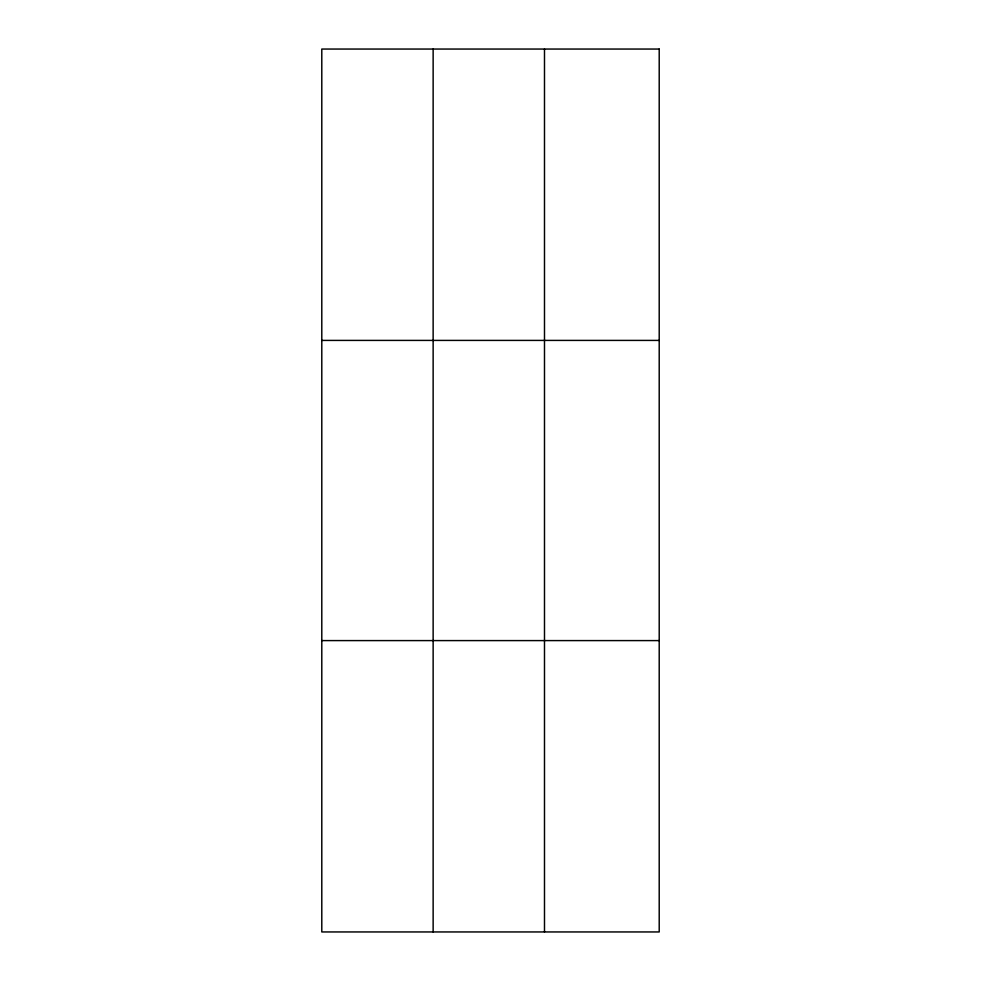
<?xml version="1.0" encoding="UTF-8"?>
<svg xmlns="http://www.w3.org/2000/svg" width="981" height="981" viewBox="0 0 981 981"><rect width="100%" height="100%" fill="white"/><g stroke="black" fill="none" stroke-linecap="round" stroke-linejoin="round"><path stroke-width="1.47" d="M433.136 931.95L433.136 49.05M544.492 931.95L544.492 49.05M321.793 340.407L659.207 340.407M321.793 640.593L659.207 640.593M659.207 49.05L659.207 931.95L321.793 931.95L321.793 49.05L659.207 49.05"/></g></svg>
